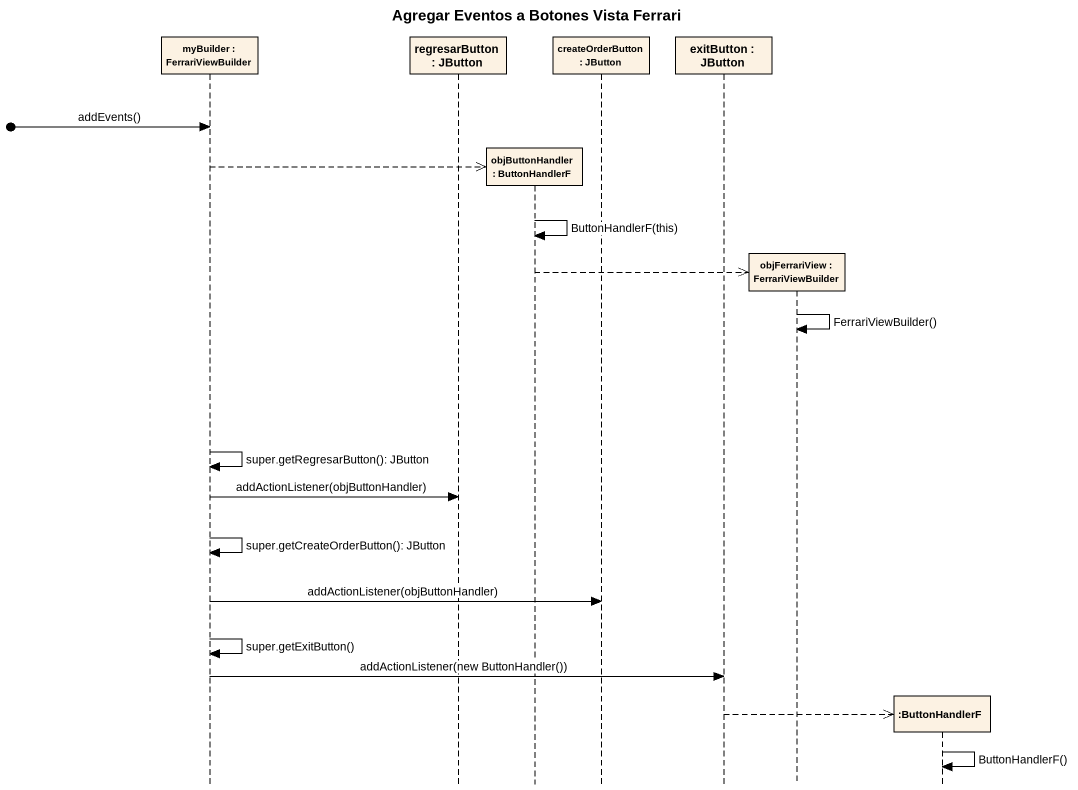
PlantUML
@startuml
title Agregar Eventos a Botones Vista Ferrari
hide footbox
participant "myBuilder : FerrariViewBuilder" as myBuilder
participant "regresarButton : JButton" as regresarButton
participant "objButtonHandler : ButtonHandlerF" as objButtonHandler
participant "createOrderButton : JButton" as createOrderButton
participant "exitButton : JButton" as exitButton
participant "objFerrariView : FerrariViewBuilder" as objFerrariView
participant ":ButtonHandlerF" as ButtonHandlerF

[o-> myBuilder : addEvents()
myBuilder -->> objButtonHandler **
objButtonHandler -> objButtonHandler : ButtonHandlerF(this)
objButtonHandler -->> objFerrariView **
objFerrariView -> objFerrariView : FerrariViewBuilder()
myBuilder -> myBuilder : super.getRegresarButton(): JButton
myBuilder -> regresarButton : addActionListener(objButtonHandler)
myBuilder -> myBuilder : super.getCreateOrderButton(): JButton
myBuilder -> createOrderButton : addActionListener(objButtonHandler)
myBuilder -> myBuilder : super.getExitButton()
myBuilder -> exitButton : addActionListener(new ButtonHandler())
exitButton -->> ButtonHandlerF **
ButtonHandlerF -> ButtonHandlerF : ButtonHandlerF()
@enduml
